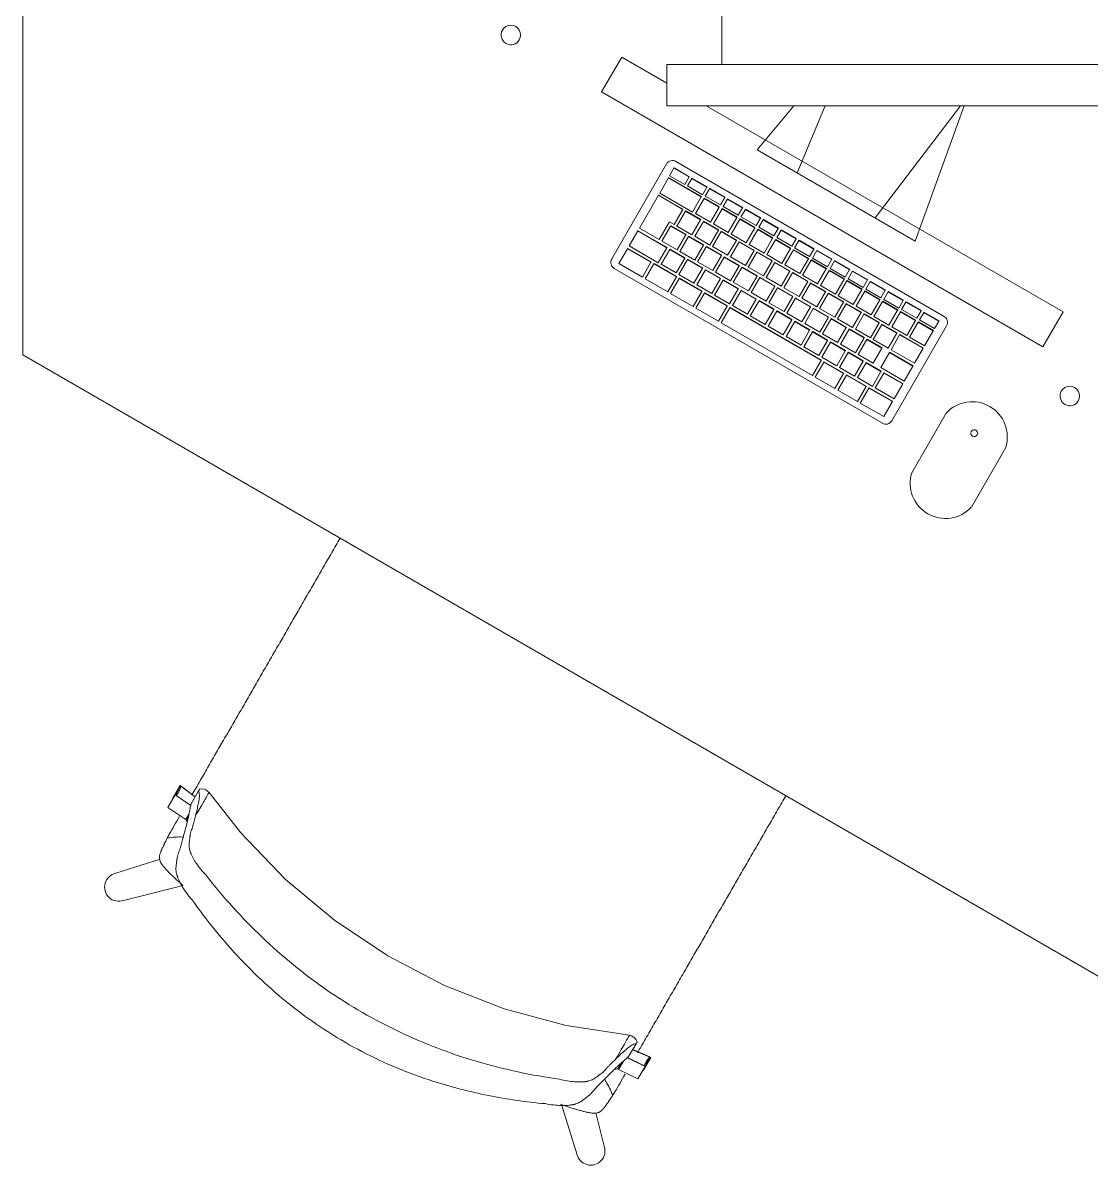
# Model space of a CAD drawing. Header units: millimetres. Extents: x 79795 to 317870, y -36033 to 97293.
# Drawn here: x 206991 to 207977, y 19772 to 20825 of the extents above; entities that cross this region are included whole.
import ezdxf

# ---------------------------------------------------------------- set-up
doc = ezdxf.new("R2010")
doc.units = ezdxf.units.MM
doc.header["$MEASUREMENT"] = 0
for name, color, linetype, lineweight in [('A-GENM', 8, 'CONTINUOUS', 9), ('E-ELEC-EQPM', 8, 'CONTINUOUS', 9), ('I-FURN', 8, 'CONTINUOUS', 9)]:
    doc.layers.add(name, color=color, linetype=linetype, lineweight=lineweight)

msp = doc.modelspace()

# ---------------------------------------------------------------- linework, layer by layer
at = {"layer": 'A-GENM'}
for p, q in [((207534.5, 20607.1), (207585, 20694.7)), ((207593.7, 20697), (207841, 20554.2)), ((207591.9, 20690.8), (207587.9, 20683.9)), ((207587.9, 20683.9), (207601.8, 20675.9)), ((207591.9, 20690.8), (207592.1, 20691)), ((207605.8, 20682.8), (207591.9, 20690.8)), ((207592.1, 20691), (207605.9, 20683)), ((207601.8, 20675.9), (207605.8, 20682.8)), ((207605.8, 20682.8), (207605.9, 20683)), ((207586.8, 20681.9), (207578.7, 20667.9)), ((207586.8, 20681.9), (207586.9, 20682.2)), ((207617.1, 20664.4), (207586.8, 20681.9)), ((207586.9, 20682.2), (207617.3, 20664.7)), ((207608.4, 20681.3), (207604.4, 20674.4)), ((207604.4, 20674.4), (207618.2, 20666.4)), ((207608.4, 20681.3), (207608.5, 20681.5)), ((207622.2, 20673.3), (207608.4, 20681.3)), ((207608.5, 20681.5), (207622.4, 20673.5)), ((207618.2, 20666.4), (207622.2, 20673.3)), ((207622.2, 20673.3), (207622.4, 20673.5)), ((207577.5, 20665.8), (207560, 20635.6)), ((207577.5, 20665.8), (207577.6, 20666)), ((207600, 20652.8), (207577.5, 20665.8)), ((207577.6, 20666), (207600.1, 20653)), ((207578.7, 20667.9), (207609, 20650.4)), ((207609, 20650.4), (207617.1, 20664.4)), ((207619.7, 20662.9), (207611.7, 20649.1)), ((207617.1, 20664.4), (207617.3, 20664.7)), ((207619.7, 20662.9), (207619.8, 20663.2)), ((207633.6, 20654.9), (207619.7, 20662.9)), ((207619.8, 20663.2), (207633.7, 20655.2)), ((207624.8, 20671.8), (207620.8, 20664.9)), ((207620.8, 20664.9), (207634.7, 20656.9)), ((207624.8, 20671.8), (207625, 20672)), ((207638.7, 20663.8), (207624.8, 20671.8)), ((207625, 20672), (207638.8, 20664)), ((207634.7, 20656.9), (207638.7, 20663.8)), ((207641.3, 20662.3), (207637.3, 20655.4)), ((207638.7, 20663.8), (207638.8, 20664)), ((207641.3, 20662.3), (207641.4, 20662.5)), ((207655.1, 20654.3), (207641.3, 20662.3)), ((207641.4, 20662.5), (207655.3, 20654.5)), ((207592, 20639), (207600, 20652.8)), ((207602.6, 20651.3), (207594.6, 20637.5)), ((207600, 20652.8), (207600.1, 20653)), ((207602.6, 20651.3), (207602.7, 20651.5)), ((207616.4, 20643.3), (207602.6, 20651.3)), ((207602.7, 20651.5), (207616.6, 20643.5)), ((207625.6, 20641.1), (207633.6, 20654.9)), ((207636.2, 20653.4), (207628.2, 20639.6)), ((207633.6, 20654.9), (207633.7, 20655.2)), ((207636.2, 20653.4), (207636.3, 20653.7)), ((207650, 20645.4), (207636.2, 20653.4)), ((207636.3, 20653.7), (207650.2, 20645.7)), ((207637.3, 20655.4), (207651.2, 20647.4)), ((207651.2, 20647.4), (207655.1, 20654.3)), ((207657.7, 20652.8), (207653.7, 20645.9)), ((207655.1, 20654.3), (207655.3, 20654.5)), ((207657.7, 20652.8), (207657.9, 20653)), ((207671.6, 20644.8), (207657.7, 20652.8)), ((207657.9, 20653), (207671.7, 20645)), ((207578.2, 20625.1), (207587.7, 20641.5)), ((207587.7, 20641.5), (207592, 20639)), ((207608.5, 20629.5), (207616.4, 20643.3)), ((207619, 20641.8), (207611.1, 20628)), ((207611.7, 20649.1), (207625.6, 20641.1)), ((207616.4, 20643.3), (207616.6, 20643.5)), ((207619, 20641.8), (207619.2, 20642)), ((207632.9, 20633.8), (207619, 20641.8)), ((207619.2, 20642), (207633, 20634)), ((207642, 20631.6), (207650, 20645.4)), ((207652.6, 20643.9), (207644.6, 20630.1)), ((207650, 20645.4), (207650.2, 20645.7)), ((207652.6, 20643.9), (207652.8, 20644.2)), ((207666.5, 20635.9), (207652.6, 20643.9)), ((207652.8, 20644.2), (207666.6, 20636.2)), ((207653.7, 20645.9), (207667.6, 20637.9)), ((207667.6, 20637.9), (207671.6, 20644.8)), ((207674.2, 20643.3), (207670.2, 20636.4)), ((207671.6, 20644.8), (207671.7, 20645)), ((207674.2, 20643.3), (207674.3, 20643.5)), ((207688, 20635.3), (207674.2, 20643.3)), ((207674.3, 20643.5), (207688.2, 20635.5)), ((207558.5, 20633), (207550.6, 20619.2)), ((207558.5, 20633), (207558.7, 20633.2)), ((207585.4, 20617.5), (207558.5, 20633)), ((207558.7, 20633.2), (207585.5, 20617.7)), ((207560, 20635.6), (207578.2, 20625.1)), ((207588.8, 20637.4), (207580.8, 20623.6)), ((207588.8, 20637.4), (207588.9, 20637.6)), ((207602.7, 20629.4), (207588.8, 20637.4)), ((207588.9, 20637.6), (207602.8, 20629.6)), ((207594.6, 20637.5), (207608.5, 20629.5)), ((207624.9, 20620), (207632.9, 20633.8)), ((207635.5, 20632.3), (207627.5, 20618.5)), ((207628.2, 20639.6), (207642, 20631.6)), ((207632.9, 20633.8), (207633, 20634)), ((207635.5, 20632.3), (207635.6, 20632.5)), ((207649.4, 20624.3), (207635.5, 20632.3)), ((207635.6, 20632.5), (207649.5, 20624.5)), ((207644.6, 20630.1), (207658.5, 20622.1)), ((207658.5, 20622.1), (207666.5, 20635.9)), ((207669.1, 20634.4), (207661.1, 20620.6)), ((207666.5, 20635.9), (207666.6, 20636.2)), ((207669.1, 20634.4), (207669.2, 20634.7)), ((207682.9, 20626.4), (207669.1, 20634.4)), ((207669.2, 20634.7), (207683.1, 20626.7)), ((207670.2, 20636.4), (207684.1, 20628.4)), ((207684.1, 20628.4), (207688, 20635.3)), ((207690.6, 20633.8), (207686.7, 20626.9)), ((207688, 20635.3), (207688.2, 20635.5)), ((207690.6, 20633.8), (207690.8, 20634)), ((207704.5, 20625.8), (207690.6, 20633.8)), ((207690.8, 20634), (207704.6, 20626)), ((207580.8, 20623.6), (207594.7, 20615.6)), ((207594.7, 20615.6), (207602.7, 20629.4)), ((207605.3, 20627.9), (207597.3, 20614.1)), ((207602.7, 20629.4), (207602.8, 20629.6)), ((207605.3, 20627.9), (207605.4, 20628.1)), ((207619.1, 20619.9), (207605.3, 20627.9)), ((207605.4, 20628.1), (207619.2, 20620.1)), ((207611.1, 20628), (207624.9, 20620)), ((207611.1, 20606.1), (207619.1, 20619.9)), ((207619.1, 20619.9), (207619.2, 20620.1)), ((207641.4, 20610.5), (207649.4, 20624.3)), ((207652, 20622.8), (207644, 20609)), ((207649.4, 20624.3), (207649.5, 20624.5)), ((207652, 20622.8), (207652.1, 20623)), ((207665.8, 20614.8), (207652, 20622.8)), ((207652.1, 20623), (207665.9, 20615)), ((207661.1, 20620.6), (207675, 20612.6)), ((207675, 20612.6), (207682.9, 20626.4)), ((207685.5, 20624.9), (207677.5, 20611.1)), ((207682.9, 20626.4), (207683.1, 20626.7)), ((207685.5, 20624.9), (207685.7, 20625.2)), ((207699.4, 20616.9), (207685.5, 20624.9)), ((207685.7, 20625.2), (207699.5, 20617.2)), ((207686.7, 20626.9), (207700.5, 20618.9)), ((207700.5, 20618.9), (207704.5, 20625.8)), ((207707.1, 20624.3), (207703.1, 20617.4)), ((207704.5, 20625.8), (207704.6, 20626)), ((207707.1, 20624.3), (207707.2, 20624.5)), ((207721, 20616.3), (207707.1, 20624.3)), ((207707.2, 20624.5), (207721.1, 20616.5)), ((207549.1, 20616.6), (207541.1, 20602.8)), ((207549.1, 20616.6), (207549.2, 20616.9)), ((207570.7, 20604.1), (207549.1, 20616.6)), ((207549.2, 20616.9), (207570.9, 20604.4)), ((207550.6, 20619.2), (207577.4, 20603.7)), ((207577.4, 20603.7), (207585.4, 20617.5)), ((207588, 20616), (207580, 20602.2)), ((207585.4, 20617.5), (207585.5, 20617.7)), ((207588, 20616), (207588.1, 20616.2)), ((207601.9, 20608), (207588, 20616)), ((207588.1, 20616.2), (207602, 20608.2)), ((207597.3, 20614.1), (207611.1, 20606.1)), ((207621.7, 20618.4), (207613.7, 20604.6)), ((207621.7, 20618.4), (207621.8, 20618.6)), ((207635.6, 20610.4), (207621.7, 20618.4)), ((207621.8, 20618.6), (207635.7, 20610.6)), ((207627.5, 20618.5), (207641.4, 20610.5)), ((207627.6, 20596.6), (207635.6, 20610.4)), ((207635.6, 20610.4), (207635.7, 20610.6)), ((207638.2, 20608.9), (207638.3, 20609.1)), ((207638.3, 20609.1), (207652.2, 20601.1)), ((207657.8, 20601), (207665.8, 20614.8)), ((207668.4, 20613.3), (207660.4, 20599.5)), ((207665.8, 20614.8), (207665.9, 20615)), ((207668.4, 20613.3), (207668.5, 20613.5)), ((207682.3, 20605.3), (207668.4, 20613.3)), ((207668.5, 20613.5), (207682.4, 20605.5)), ((207677.5, 20611.1), (207691.4, 20603.1)), ((207691.4, 20603.1), (207699.4, 20616.9)), ((207702, 20615.4), (207694, 20601.6)), ((207699.4, 20616.9), (207699.5, 20617.2)), ((207702, 20615.4), (207702.1, 20615.7)), ((207715.8, 20607.4), (207702, 20615.4)), ((207702.1, 20615.7), (207716, 20607.7)), ((207703.1, 20617.4), (207717, 20609.4)), ((207717, 20609.4), (207721, 20616.3)), ((207723.6, 20614.8), (207719.6, 20607.9)), ((207721, 20616.3), (207721.1, 20616.5)), ((207723.6, 20614.8), (207723.7, 20615)), ((207737.4, 20606.8), (207723.6, 20614.8)), ((207723.7, 20615), (207737.6, 20607)), ((207541.1, 20602.8), (207562.8, 20590.3)), ((207562.8, 20590.3), (207570.7, 20604.1)), ((207573.3, 20602.6), (207565.4, 20588.8)), ((207570.7, 20604.1), (207570.9, 20604.4)), ((207573.3, 20602.6), (207573.5, 20602.9)), ((207594.1, 20590.6), (207573.3, 20602.6)), ((207573.5, 20602.9), (207594.3, 20590.9)), ((207580, 20602.2), (207593.9, 20594.2)), ((207593.9, 20594.2), (207601.9, 20608)), ((207604.4, 20606.5), (207596.5, 20592.7)), ((207601.9, 20608), (207602, 20608.2)), ((207604.4, 20606.5), (207604.6, 20606.7)), ((207618.3, 20598.5), (207604.4, 20606.5)), ((207604.6, 20606.7), (207618.4, 20598.7)), ((207610.3, 20584.7), (207618.3, 20598.5)), ((207613.7, 20604.6), (207627.6, 20596.6)), ((207618.3, 20598.5), (207618.4, 20598.7)), ((207638.2, 20608.9), (207630.2, 20595.1)), ((207652, 20600.9), (207638.2, 20608.9)), ((207644, 20609), (207657.8, 20601)), ((207644, 20587.1), (207652, 20600.9)), ((207654.6, 20599.4), (207646.6, 20585.6)), ((207652, 20600.9), (207652.2, 20601.1)), ((207654.6, 20599.4), (207654.8, 20599.6)), ((207668.5, 20591.4), (207654.6, 20599.4)), ((207654.8, 20599.6), (207668.6, 20591.6)), ((207660.4, 20599.5), (207674.3, 20591.5)), ((207674.3, 20591.5), (207682.3, 20605.3)), ((207684.9, 20603.8), (207676.9, 20590)), ((207682.3, 20605.3), (207682.4, 20605.5)), ((207684.9, 20603.8), (207685, 20604)), ((207698.7, 20595.8), (207684.9, 20603.8)), ((207685, 20604), (207698.9, 20596)), ((207694, 20601.6), (207707.9, 20593.6)), ((207707.9, 20593.6), (207715.8, 20607.4)), ((207718.4, 20605.9), (207710.5, 20592.1)), ((207715.8, 20607.4), (207716, 20607.7)), ((207718.4, 20605.9), (207718.6, 20606.2)), ((207732.3, 20597.9), (207718.4, 20605.9)), ((207718.6, 20606.2), (207732.4, 20598.2)), ((207719.6, 20607.9), (207733.4, 20599.9)), ((207733.4, 20599.9), (207737.4, 20606.8)), ((207740, 20605.3), (207736, 20598.4)), ((207737.4, 20606.8), (207737.6, 20607)), ((207740, 20605.3), (207740.1, 20605.5)), ((207753.9, 20597.3), (207740, 20605.3)), ((207740.1, 20605.5), (207754, 20597.5)), ((207784.1, 20455.6), (207536.8, 20598.4)), ((207565.4, 20588.8), (207586.1, 20576.8)), ((207586.1, 20576.8), (207594.1, 20590.6)), ((207596.7, 20589.1), (207588.7, 20575.3)), ((207594.1, 20590.6), (207594.3, 20590.9)), ((207596.5, 20592.7), (207610.3, 20584.7)), ((207596.7, 20589.1), (207596.9, 20589.4)), ((207617.5, 20577.1), (207596.7, 20589.1)), ((207596.9, 20589.4), (207617.6, 20577.4)), ((207620.9, 20597), (207612.9, 20583.2)), ((207620.9, 20597), (207621, 20597.2)), ((207634.8, 20589), (207620.9, 20597)), ((207621, 20597.2), (207634.9, 20589.2)), ((207626.8, 20575.2), (207634.8, 20589)), ((207630.2, 20595.1), (207644, 20587.1)), ((207634.8, 20589), (207634.9, 20589.2)), ((207660.5, 20577.6), (207668.5, 20591.4)), ((207671.1, 20589.9), (207663.1, 20576.1)), ((207668.5, 20591.4), (207668.6, 20591.6)), ((207671.1, 20589.9), (207671.2, 20590.1)), ((207684.9, 20581.9), (207671.1, 20589.9)), ((207671.2, 20590.1), (207685.1, 20582.1)), ((207676.9, 20590), (207690.7, 20582)), ((207690.7, 20582), (207698.7, 20595.8)), ((207701.3, 20594.3), (207693.3, 20580.5)), ((207698.7, 20595.8), (207698.9, 20596)), ((207701.3, 20594.3), (207701.5, 20594.5)), ((207715.2, 20586.3), (207701.3, 20594.3)), ((207701.5, 20594.5), (207715.3, 20586.5)), ((207710.5, 20592.1), (207724.3, 20584.1)), ((207724.3, 20584.1), (207732.3, 20597.9)), ((207734.9, 20596.4), (207726.9, 20582.6)), ((207732.3, 20597.9), (207732.4, 20598.2)), ((207734.9, 20596.4), (207735, 20596.7)), ((207748.7, 20588.4), (207734.9, 20596.4)), ((207735, 20596.7), (207748.9, 20588.7)), ((207736, 20598.4), (207749.9, 20590.4)), ((207740.8, 20574.6), (207748.7, 20588.4)), ((207748.7, 20588.4), (207748.9, 20588.7)), ((207749.9, 20590.4), (207753.9, 20597.3)), ((207756.5, 20595.8), (207752.5, 20588.9)), ((207752.5, 20588.9), (207766.3, 20580.9)), ((207753.9, 20597.3), (207754, 20597.5)), ((207756.5, 20595.8), (207756.6, 20596)), ((207770.3, 20587.8), (207756.5, 20595.8)), ((207756.6, 20596), (207770.5, 20588)), ((207770.3, 20587.8), (207770.5, 20588)), ((207612.9, 20583.2), (207626.8, 20575.2)), ((207637.4, 20587.5), (207629.4, 20573.7)), ((207637.4, 20587.5), (207637.5, 20587.7)), ((207651.2, 20579.5), (207637.4, 20587.5)), ((207637.5, 20587.7), (207651.4, 20579.7)), ((207643.2, 20565.7), (207651.2, 20579.5)), ((207653.8, 20578), (207645.8, 20564.2)), ((207646.6, 20585.6), (207660.5, 20577.6)), ((207651.2, 20579.5), (207651.4, 20579.7)), ((207653.8, 20578), (207654, 20578.2)), ((207667.7, 20570), (207653.8, 20578)), ((207654, 20578.2), (207667.8, 20570.2)), ((207676.9, 20568.1), (207684.9, 20581.9)), ((207687.5, 20580.4), (207679.5, 20566.6)), ((207684.9, 20581.9), (207685.1, 20582.1)), ((207687.5, 20580.4), (207687.7, 20580.6)), ((207701.4, 20572.4), (207687.5, 20580.4)), ((207687.7, 20580.6), (207701.5, 20572.6)), ((207693.3, 20580.5), (207707.2, 20572.5)), ((207707.2, 20572.5), (207715.2, 20586.3)), ((207717.8, 20584.8), (207709.8, 20571)), ((207715.2, 20586.3), (207715.3, 20586.5)), ((207717.8, 20584.8), (207717.9, 20585)), ((207731.6, 20576.8), (207717.8, 20584.8)), ((207717.9, 20585), (207731.8, 20577)), ((207726.9, 20582.6), (207740.8, 20574.6)), ((207751.3, 20586.9), (207743.4, 20573.1)), ((207751.3, 20586.9), (207751.5, 20587.2)), ((207765.2, 20578.9), (207751.3, 20586.9)), ((207751.5, 20587.2), (207765.3, 20579.2)), ((207757.2, 20565.1), (207765.2, 20578.9)), ((207767.8, 20577.4), (207759.8, 20563.6)), ((207765.2, 20578.9), (207765.3, 20579.2)), ((207766.3, 20580.9), (207770.3, 20587.8)), ((207767.8, 20577.4), (207767.9, 20577.7)), ((207781.7, 20569.4), (207767.8, 20577.4)), ((207767.9, 20577.7), (207781.8, 20569.7)), ((207772.9, 20586.3), (207768.9, 20579.4)), ((207768.9, 20579.4), (207782.8, 20571.4)), ((207772.9, 20586.3), (207773.1, 20586.5)), ((207786.8, 20578.3), (207772.9, 20586.3)), ((207773.1, 20586.5), (207786.9, 20578.5)), ((207782.8, 20571.4), (207786.8, 20578.3)), ((207786.8, 20578.3), (207786.9, 20578.5)), ((207588.7, 20575.3), (207609.5, 20563.3)), ((207609.5, 20563.3), (207617.5, 20577.1)), ((207620.1, 20575.6), (207612.1, 20561.8)), ((207617.5, 20577.1), (207617.6, 20577.4)), ((207620.1, 20575.6), (207620.2, 20575.9)), ((207640.9, 20563.6), (207620.1, 20575.6)), ((207620.2, 20575.9), (207641, 20563.9)), ((207629.4, 20573.7), (207643.2, 20565.7)), ((207659.7, 20556.2), (207667.7, 20570)), ((207670.3, 20568.5), (207662.3, 20554.7)), ((207663.1, 20576.1), (207676.9, 20568.1)), ((207667.7, 20570), (207667.8, 20570.2)), ((207670.3, 20568.5), (207670.4, 20568.7)), ((207684.1, 20560.5), (207670.3, 20568.5)), ((207670.4, 20568.7), (207684.3, 20560.7)), ((207693.4, 20558.6), (207701.4, 20572.4)), ((207704, 20570.9), (207696, 20557.1)), ((207701.4, 20572.4), (207701.5, 20572.6)), ((207704, 20570.9), (207704.1, 20571.1)), ((207717.8, 20562.9), (207704, 20570.9)), ((207704.1, 20571.1), (207718, 20563.1)), ((207709.8, 20571), (207723.6, 20563)), ((207723.6, 20563), (207731.6, 20576.8)), ((207734.2, 20575.3), (207726.2, 20561.5)), ((207731.6, 20576.8), (207731.8, 20577)), ((207734.2, 20575.3), (207734.4, 20575.5)), ((207748.1, 20567.3), (207734.2, 20575.3)), ((207734.4, 20575.5), (207748.2, 20567.5)), ((207740.1, 20553.5), (207748.1, 20567.3)), ((207743.4, 20573.1), (207757.2, 20565.1)), ((207748.1, 20567.3), (207748.2, 20567.5)), ((207773.7, 20555.6), (207781.7, 20569.4)), ((207784.3, 20567.9), (207776.3, 20554.1)), ((207781.7, 20569.4), (207781.8, 20569.7)), ((207784.3, 20567.9), (207784.4, 20568.2)), ((207798.1, 20559.9), (207784.3, 20567.9)), ((207784.4, 20568.2), (207798.3, 20560.2)), ((207789.4, 20576.8), (207785.4, 20569.9)), ((207785.4, 20569.9), (207799.2, 20561.9)), ((207789.4, 20576.8), (207789.5, 20577)), ((207803.2, 20568.8), (207789.4, 20576.8)), ((207789.5, 20577), (207803.4, 20569)), ((207799.2, 20561.9), (207803.2, 20568.8)), ((207805.8, 20567.3), (207801.8, 20560.4)), ((207803.2, 20568.8), (207803.4, 20569)), ((207805.8, 20567.3), (207806, 20567.5)), ((207819.7, 20559.3), (207805.8, 20567.3)), ((207806, 20567.5), (207819.8, 20559.5)), ((207612.1, 20561.8), (207632.9, 20549.8)), ((207632.9, 20549.8), (207640.9, 20563.6)), ((207643.5, 20562.1), (207635.5, 20548.3)), ((207640.9, 20563.6), (207641, 20563.9)), ((207643.5, 20562.1), (207643.6, 20562.4)), ((207727.5, 20513.6), (207643.5, 20562.1)), ((207643.6, 20562.4), (207727.6, 20513.9)), ((207645.8, 20564.2), (207659.7, 20556.2)), ((207676.1, 20546.7), (207684.1, 20560.5)), ((207686.7, 20559), (207678.7, 20545.2)), ((207679.5, 20566.6), (207693.4, 20558.6)), ((207684.1, 20560.5), (207684.3, 20560.7)), ((207686.7, 20559), (207686.9, 20559.2)), ((207700.6, 20551), (207686.7, 20559)), ((207686.9, 20559.2), (207700.7, 20551.2)), ((207696, 20557.1), (207709.9, 20549.1)), ((207709.9, 20549.1), (207717.8, 20562.9)), ((207720.4, 20561.4), (207712.5, 20547.6)), ((207717.8, 20562.9), (207718, 20563.1)), ((207720.4, 20561.4), (207720.6, 20561.6)), ((207734.3, 20553.4), (207720.4, 20561.4)), ((207720.6, 20561.6), (207734.4, 20553.6)), ((207726.2, 20561.5), (207740.1, 20553.5)), ((207750.7, 20565.8), (207742.7, 20552)), ((207750.7, 20565.8), (207750.8, 20566)), ((207764.5, 20557.8), (207750.7, 20565.8)), ((207750.8, 20566), (207764.7, 20558)), ((207756.6, 20544), (207764.5, 20557.8)), ((207759.8, 20563.6), (207773.7, 20555.6)), ((207764.5, 20557.8), (207764.7, 20558)), ((207767.1, 20556.3), (207767.3, 20556.5)), ((207767.3, 20556.5), (207781.1, 20548.5)), ((207790.1, 20546.1), (207798.1, 20559.9)), ((207800.7, 20558.4), (207792.7, 20544.6)), ((207798.1, 20559.9), (207798.3, 20560.2)), ((207800.7, 20558.4), (207800.8, 20558.7)), ((207814.6, 20550.4), (207800.7, 20558.4)), ((207800.8, 20558.7), (207814.7, 20550.7)), ((207801.8, 20560.4), (207815.7, 20552.4)), ((207815.7, 20552.4), (207819.7, 20559.3)), ((207822.3, 20557.8), (207818.3, 20550.9)), ((207819.7, 20559.3), (207819.8, 20559.5)), ((207822.3, 20557.8), (207822.4, 20558)), ((207836.1, 20549.8), (207822.3, 20557.8)), ((207822.4, 20558), (207836.3, 20550)), ((207635.5, 20548.3), (207719.5, 20499.8)), ((207662.3, 20554.7), (207676.1, 20546.7)), ((207692.6, 20537.2), (207700.6, 20551)), ((207703.2, 20549.5), (207695.2, 20535.7)), ((207700.6, 20551), (207700.7, 20551.2)), ((207703.2, 20549.5), (207703.3, 20549.7)), ((207717, 20541.5), (207703.2, 20549.5)), ((207703.3, 20549.7), (207717.2, 20541.7)), ((207712.5, 20547.6), (207726.3, 20539.6)), ((207726.3, 20539.6), (207734.3, 20553.4)), ((207736.9, 20551.9), (207728.9, 20538.1)), ((207734.3, 20553.4), (207734.4, 20553.6)), ((207736.9, 20551.9), (207737, 20552.1)), ((207750.7, 20543.9), (207736.9, 20551.9)), ((207737, 20552.1), (207750.9, 20544.1)), ((207742.7, 20552), (207756.6, 20544)), ((207767.1, 20556.3), (207759.2, 20542.5)), ((207781, 20548.3), (207767.1, 20556.3)), ((207773, 20534.5), (207781, 20548.3)), ((207783.6, 20546.8), (207775.6, 20533)), ((207776.3, 20554.1), (207790.1, 20546.1)), ((207781, 20548.3), (207781.1, 20548.5)), ((207783.6, 20546.8), (207783.7, 20547)), ((207797.4, 20538.8), (207783.6, 20546.8)), ((207783.7, 20547), (207797.6, 20539)), ((207806.6, 20536.6), (207814.6, 20550.4)), ((207817.2, 20548.9), (207809.2, 20535.1)), ((207814.6, 20550.4), (207814.7, 20550.7)), ((207817.2, 20548.9), (207817.3, 20549.2)), ((207831, 20540.9), (207817.2, 20548.9)), ((207817.3, 20549.2), (207831.2, 20541.2)), ((207818.3, 20550.9), (207832.2, 20542.9)), ((207832.2, 20542.9), (207836.1, 20549.8)), ((207836.1, 20549.8), (207836.3, 20550)), ((207678.7, 20545.2), (207692.6, 20537.2)), ((207695.2, 20535.7), (207709.1, 20527.7)), ((207709.1, 20527.7), (207717, 20541.5)), ((207719.6, 20540), (207711.6, 20526.2)), ((207717, 20541.5), (207717.2, 20541.7)), ((207719.6, 20540), (207719.8, 20540.2)), ((207733.5, 20532), (207719.6, 20540)), ((207719.8, 20540.2), (207733.6, 20532.2)), ((207728.9, 20538.1), (207742.8, 20530.1)), ((207742.8, 20530.1), (207750.7, 20543.9)), ((207753.3, 20542.4), (207745.4, 20528.6)), ((207750.7, 20543.9), (207750.9, 20544.1)), ((207753.3, 20542.4), (207753.5, 20542.6)), ((207767.2, 20534.4), (207753.3, 20542.4)), ((207753.5, 20542.6), (207767.3, 20534.6)), ((207759.2, 20542.5), (207773, 20534.5)), ((207789.5, 20525), (207797.4, 20538.8)), ((207800, 20537.3), (207792.1, 20523.5)), ((207843.3, 20545.6), (207792.7, 20457.9)), ((207792.7, 20544.6), (207806.6, 20536.6)), ((207797.4, 20538.8), (207797.6, 20539)), ((207800, 20537.3), (207800.2, 20537.5)), ((207821.7, 20524.8), (207800, 20537.3)), ((207800.2, 20537.5), (207821.8, 20525)), ((207823, 20527.1), (207831, 20540.9)), ((207831, 20540.9), (207831.2, 20541.2)), ((207711.6, 20526.2), (207725.5, 20518.2)), ((207725.5, 20518.2), (207733.5, 20532)), ((207736.1, 20530.5), (207728.1, 20516.7)), ((207733.5, 20532), (207733.6, 20532.2)), ((207736.1, 20530.5), (207736.2, 20530.7)), ((207749.9, 20522.5), (207736.1, 20530.5)), ((207736.2, 20530.7), (207750.1, 20522.7)), ((207745.4, 20528.6), (207759.2, 20520.6)), ((207759.2, 20520.6), (207767.2, 20534.4)), ((207769.8, 20532.9), (207761.8, 20519.1)), ((207767.2, 20534.4), (207767.3, 20534.6)), ((207769.8, 20532.9), (207769.9, 20533.1)), ((207783.7, 20524.9), (207769.8, 20532.9)), ((207769.9, 20533.1), (207783.8, 20525.1)), ((207775.6, 20533), (207789.5, 20525)), ((207775.7, 20511.1), (207783.7, 20524.9)), ((207783.7, 20524.9), (207783.8, 20525.1)), ((207809.2, 20535.1), (207823, 20527.1)), ((207813.7, 20511), (207821.7, 20524.8)), ((207821.7, 20524.8), (207821.8, 20525)), ((207728.1, 20516.7), (207742, 20508.7)), ((207742, 20508.7), (207749.9, 20522.5)), ((207752.5, 20521), (207744.6, 20507.2)), ((207749.9, 20522.5), (207750.1, 20522.7)), ((207752.5, 20521), (207752.7, 20521.2)), ((207766.4, 20513), (207752.5, 20521)), ((207752.7, 20521.2), (207766.5, 20513.2)), ((207761.8, 20519.1), (207775.7, 20511.1)), ((207790.6, 20520.9), (207782.6, 20507.1)), ((207790.6, 20520.9), (207790.7, 20521.1)), ((207812.2, 20508.4), (207790.6, 20520.9)), ((207790.7, 20521.1), (207812.4, 20508.6)), ((207792.1, 20523.5), (207813.7, 20511)), ((207719.5, 20499.8), (207727.5, 20513.6)), ((207730.1, 20512.1), (207722.1, 20498.3)), ((207727.5, 20513.6), (207727.6, 20513.9)), ((207730.1, 20512.1), (207730.2, 20512.4)), ((207748.3, 20501.6), (207730.1, 20512.1)), ((207730.2, 20512.4), (207748.4, 20501.9)), ((207744.6, 20507.2), (207758.4, 20499.2)), ((207758.4, 20499.2), (207766.4, 20513)), ((207769, 20511.5), (207761, 20497.7)), ((207766.4, 20513), (207766.5, 20513.2)), ((207769, 20511.5), (207769.1, 20511.7)), ((207782.8, 20503.5), (207769, 20511.5)), ((207769.1, 20511.7), (207783, 20503.7)), ((207782.6, 20507.1), (207804.3, 20494.6)), ((207782.8, 20503.5), (207783, 20503.7)), ((207804.3, 20494.6), (207812.2, 20508.4)), ((207812.2, 20508.4), (207812.4, 20508.6)), ((207722.1, 20498.3), (207740.3, 20487.8)), ((207740.3, 20487.8), (207748.3, 20501.6)), ((207750.9, 20500.1), (207742.9, 20486.3)), ((207748.3, 20501.6), (207748.4, 20501.9)), ((207750.9, 20500.1), (207751, 20500.4)), ((207769.1, 20489.6), (207750.9, 20500.1)), ((207751, 20500.4), (207769.2, 20489.9)), ((207761, 20497.7), (207774.9, 20489.7)), ((207774.9, 20489.7), (207782.8, 20503.5)), ((207785.4, 20502), (207777.5, 20488.2)), ((207785.4, 20502), (207785.6, 20502.2)), ((207802.8, 20492), (207785.4, 20502)), ((207785.6, 20502.2), (207802.9, 20492.2)), ((207742.9, 20486.3), (207761.1, 20475.8)), ((207761.1, 20475.8), (207769.1, 20489.6)), ((207771.7, 20488.1), (207763.7, 20474.3)), ((207769.1, 20489.6), (207769.2, 20489.9)), ((207771.7, 20488.1), (207771.8, 20488.4)), ((207793.3, 20475.6), (207771.7, 20488.1)), ((207771.8, 20488.4), (207793.4, 20475.9)), ((207777.5, 20488.2), (207794.8, 20478.2)), ((207794.8, 20478.2), (207802.8, 20492)), ((207802.8, 20492), (207802.9, 20492.2)), ((207763.7, 20474.3), (207785.3, 20461.8)), ((207785.3, 20461.8), (207793.3, 20475.6)), ((207793.3, 20475.6), (207793.4, 20475.9)), ((207842.9, 20465.1), (207811.2, 20410.1)), ((207866.2, 20378.3), (207897.9, 20433.3))]:
    msp.add_line(p, q, dxfattribs=at)
for centre, radius, start, end in [((207590.5, 20691.5), 6.35, 60, 150), ((207540, 20603.9), 6.35, 150, 240), ((207837.8, 20548.7), 6.35, 330, 60), ((207866.8, 20443), 32.5, 342.6804, 137.3196), ((207787.2, 20461.1), 6.35, 240, 330), ((207868.8, 20446.5), 3.16, 150, 330), ((207868.8, 20446.5), 3.16, 330, 150), ((207842.2, 20400.4), 32.5, 162.6804, 317.3196)]:
    msp.add_arc(centre, radius, start, end, dxfattribs=at)
at = {"layer": 'E-ELEC-EQPM'}
for p, q in [((207636.1, 20878.3), (207636.1, 20786.4)), ((207636.1, 20878.3), (207636.1, 20786.4)), ((207636.1, 20786.4), (207585.3, 20786.4)), ((207585.3, 20786.4), (207585.3, 20748.3)), ((207585.3, 20786.4), (207585.3, 20748.3)), ((208385.3, 20786.4), (207585.3, 20786.4)), ((207585.3, 20748.3), (208385.3, 20748.3)), ((207585.3, 20748.3), (208385.3, 20748.3))]:
    msp.add_line(p, q, dxfattribs=at)
at = {"layer": 'I-FURN'}
for p, q in [((206991.4, 21668.6), (206991.4, 20518.6)), ((207543.7, 20793.3), (207525.2, 20761.2)), ((207543.7, 20793.3), (207585.3, 20769.3)), ((207932.1, 20526.2), (207525.2, 20761.2)), ((207621.7, 20748.3), (207950.7, 20558.3)), ((207702.5, 20748.3), (207668.5, 20707.8)), ((207705.4, 20686.5), (207731.2, 20748.3)), ((207777.4, 20644.9), (207856.1, 20748.3)), ((207814.2, 20623.6), (207859.6, 20748.3)), ((207668.5, 20707.8), (207814.2, 20623.6)), ((207950.7, 20558.3), (207932.1, 20526.2)), ((206991.4, 20518.6), (207987.4, 19943.6)), ((207136.4, 20121.6), (207129.7, 20110.1)), ((207150.3, 20111.3), (207136.4, 20121.6)), ((207150.3, 20111.3), (207137.2, 20121.1)), ((207146.6, 20104.8), (207153.4, 20116.7)), ((207156.5, 20118.6), (207154.4, 20118.4)), ((207158.8, 20118.2), (207156.5, 20118.6)), ((207160.2, 20117.6), (207158.8, 20118.2)), ((207161.8, 20116.6), (207160.2, 20117.6)), ((207163.1, 20115.2), (207161.8, 20116.6)), ((207192.4, 20078.1), (207163.1, 20115.2)), ((207125.2, 20101.5), (207131.8, 20113)), ((207131.8, 20113), (207146.3, 20103.3)), ((207141.7, 20090.4), (207125.2, 20101.5)), ((207144.7, 20095.5), (207141.7, 20090.4)), ((207144, 20092.5), (207142.5, 20089.9)), ((207233.4, 20035.5), (207192.4, 20078.1)), ((207118, 20053.7), (207077.1, 20040.9)), ((207278.7, 19997.6), (207233.4, 20035.5)), ((207084.2, 20015.8), (207139.2, 20029.6)), ((207327.9, 19964.7), (207278.7, 19997.6)), ((207380.3, 19937.4), (207327.9, 19964.7)), ((207435.4, 19915.9), (207380.3, 19937.4)), ((207492.5, 19900.5), (207435.4, 19915.9)), ((207550.9, 19891.4), (207492.5, 19900.5)), ((207550.1, 19871.8), (207556.9, 19883.7)), ((207550.9, 19891.4), (207552.7, 19890.9)), ((207552.7, 19890.9), (207554.4, 19890)), ((207554.4, 19890), (207555.6, 19889.1)), ((207555.6, 19889.1), (207557, 19887.4)), ((207557, 19887.4), (207558, 19885.4)), ((207570.5, 19871), (207553.7, 19878.1)), ((207569.7, 19871.5), (207553.8, 19878.3)), ((207540, 19860.4), (207542.9, 19865.5)), ((207540.8, 19859.9), (207545.2, 19867.6)), ((207548.9, 19870.8), (207565.4, 19862.7)), ((207549, 19870.9), (207564.6, 19863.2)), ((207565.4, 19862.7), (207558.7, 19851.2)), ((207563.9, 19859.4), (207570.5, 19871)), ((207558.7, 19851.2), (207540.8, 19859.9)), ((207488.1, 19827.6), (207502.4, 19782.1)), ((207527.5, 19789.2), (207519.8, 19820))]:
    msp.add_line(p, q, dxfattribs=at)
for centre, radius, start, end in [((207441.4, 20813.6), 9, 330, 150), ((207441.4, 20813.6), 9, 150, 330), ((207956.9, 20480.8), 9, 150, 330), ((207956.9, 20480.8), 9, 330, 150), ((207079.9, 20028.1), 13.1, 101.9662, 289.5824), ((207515.2, 19784.8), 13.1, 191.9896, 19.6059)]:
    msp.add_arc(centre, radius, start, end, dxfattribs=at)
for centre, start_param, end_param in [((207119.4, 20125.2), 6.026179, 6.605675), ((207120.2, 20124.7), 6.026179, 6.605675), ((207112.8, 20113.7), 0.238848, 0.322489), ((207581.3, 19858.5), 2.819103, 3.398599), ((207582.1, 19858), 2.819103, 3.398599)]:
    msp.add_ellipse(centre, major_axis=(15.1, -8.7), ratio=0.978487, start_param=start_param, end_param=end_param, dxfattribs=at)
for points, knots in [([(207147.2, 20112.7), (207147.5, 20113.3), (207149.2, 20116.1), (207152.1, 20121.2), (207156, 20127.9), (207159.9, 20134.6), (207164.9, 20143.4), (207171.1, 20154.1), (207177.2, 20164.7), (207182.2, 20173.3), (207185.9, 20179.8), (207189.8, 20186.4), (207194.8, 20195.1), (207201, 20205.9), (207208.4, 20218.8), (207216, 20231.9), (207223.6, 20245), (207231.1, 20258), (207237.3, 20268.8), (207242.4, 20277.6), (207246.2, 20284.2), (207250, 20290.8), (207255, 20299.5), (207261.3, 20310.3), (207267.5, 20321.1), (207272.5, 20329.8), (207276.3, 20336.4), (207280.2, 20343), (207282.7, 20347.5), (207284.1, 20349.8), (207284.1, 20349.9)], [-0.8977274, -0.8977274, -0.8977274, -0.8977274, -0.8928571, -0.875, -0.8571429, -0.8392857, -0.8214286, -0.7857143, -0.75, -0.7321429, -0.7142857, -0.6964286, -0.6785714, -0.6428571, -0.6071429, -0.5714286, -0.5357143, -0.5, -0.4642857, -0.4464286, -0.4285714, -0.4107143, -0.3928571, -0.3571429, -0.3214286, -0.3035714, -0.2857143, -0.2678571, -0.25, -0.2488464, -0.2488464, -0.2488464, -0.2488464]), ([(207150.6, 20093.6), (207152.1, 20096.2), (207154.8, 20100.9), (207158, 20106.4), (207160.4, 20110.5), (207161.7, 20112.8), (207162.4, 20114.1), (207162.8, 20114.7), (207163, 20115.1), (207163.1, 20115.2), (207163.1, 20115.2)], [0, 0, 0, 0, 0.1111111, 0.2222222, 0.3333333, 0.4444444, 0.5, 0.5555556, 0.6111111, 0.6625707, 0.6625707, 0.6625707, 0.6625707]), ([(207695.2, 20112.6), (207695.2, 20112.5), (207692.6, 20108.1), (207687.5, 20099.2), (207679.8, 20085.9), (207672.3, 20072.8), (207666, 20061.9), (207660.9, 20053.2), (207657.1, 20046.6), (207653.3, 20040), (207648.3, 20031.3), (207642.1, 20020.6), (207635.9, 20009.9), (207630.9, 20001.3), (207627.2, 19994.7), (207623.4, 19988.1), (207618.4, 19979.5), (207612.2, 19968.7), (207605.9, 19957.9), (207600.9, 19949.2), (207597, 19942.5), (207593.2, 19935.9), (207588.2, 19927.2), (207581.9, 19916.3), (207574.4, 19903.3), (207566.7, 19889.9), (207561.3, 19880.6), (207558.5, 19875.8), (207558.3, 19875.4)], [-0.7507659, -0.7507659, -0.7507659, -0.7507659, -0.75, -0.7142857, -0.6785714, -0.6428571, -0.6071429, -0.5892857, -0.5714286, -0.5535714, -0.5357143, -0.5, -0.4642857, -0.4464286, -0.4285714, -0.4107143, -0.3928571, -0.3571429, -0.3214286, -0.3035714, -0.2857143, -0.2678571, -0.25, -0.2142857, -0.1785714, -0.1428571, -0.1071429, -0.103964, -0.103964, -0.103964, -0.103964]), ([(207147.4, 20016.5), (207145.6, 20018.5), (207142.4, 20022.5), (207139.3, 20027.2), (207137.2, 20030.8), (207135.8, 20033.4), (207134.9, 20035.5), (207134.3, 20036.9), (207134, 20037.7), (207133.8, 20038.3), (207133.6, 20038.9), (207133.4, 20039.7), (207133, 20041), (207132.7, 20042.8), (207132.6, 20044.9), (207132.7, 20046.8), (207132.9, 20048.7), (207133.1, 20050.4), (207133.3, 20051.9), (207133.5, 20052.8), (207133.5, 20053.4), (207133.6, 20053.8), (207133.6, 20054.2), (207133.7, 20054.7), (207133.9, 20055.6), (207134.1, 20056.8), (207134.5, 20058.1), (207135.1, 20059.8), (207135.7, 20061.4), (207136.3, 20063), (207136.7, 20064.3), (207137, 20065.6), (207137.5, 20067.3), (207138.3, 20070.2), (207139.4, 20074.2), (207140.6, 20078.7), (207141.7, 20083), (207142.8, 20087.1), (207143.7, 20090.9), (207144.5, 20094.4), (207144.9, 20096.5), (207145.1, 20097.4)], [0, 0, 0, 0, 0.035714, 0.071429, 0.089286, 0.107143, 0.125, 0.133929, 0.138393, 0.142857, 0.147321, 0.151786, 0.160714, 0.178571, 0.196429, 0.214286, 0.232143, 0.25, 0.267857, 0.276786, 0.28125, 0.285714, 0.290179, 0.294643, 0.303571, 0.321429, 0.339286, 0.357143, 0.392857, 0.410714, 0.428571, 0.446429, 0.464286, 0.5, 0.571429, 0.642857, 0.714286, 0.785714, 0.857143, 0.928571, 1, 1, 1, 1]), ([(207150.6, 20093.6), (207150.2, 20092.1), (207149.6, 20089.7), (207148.9, 20086.9), (207148.4, 20085.3), (207148.1, 20084.1), (207147.8, 20082.9), (207147.3, 20081.5), (207146.7, 20080.2), (207146.3, 20078.7), (207146, 20077.5), (207145.7, 20076.5), (207145.6, 20075.7), (207145.6, 20075.2), (207145.5, 20074.8), (207145.5, 20074.4), (207145.5, 20073.9), (207145.4, 20072.9), (207145.2, 20071.5), (207145, 20069.8), (207144.9, 20067.9), (207144.8, 20065.9), (207145, 20063.8), (207145.4, 20062), (207145.7, 20060.8), (207146, 20060), (207146.2, 20059.4), (207146.4, 20058.9), (207146.7, 20058.1), (207147.3, 20056.7), (207148.4, 20054.7), (207149.8, 20052.3), (207152, 20048.9), (207155.3, 20044.6), (207158.6, 20040.9), (207160.4, 20039.1)], [0, 0, 0, 0, 0.125, 0.1875, 0.21875, 0.25, 0.28125, 0.3125, 0.375, 0.40625, 0.4375, 0.46875, 0.484375, 0.492188, 0.5, 0.507812, 0.515625, 0.53125, 0.5625, 0.59375, 0.625, 0.65625, 0.6875, 0.71875, 0.734375, 0.742188, 0.75, 0.757812, 0.765625, 0.78125, 0.8125, 0.84375, 0.875, 0.9375, 1, 1, 1, 1]), ([(207141.7, 20090.4), (207141.9, 20090), (207142.3, 20089.2), (207142.7, 20088.3), (207142.9, 20087.8)], [-0.8741323, -0.8741323, -0.8741323, -0.8741323, -0.6666667, -0.4718724, -0.4718724, -0.4718724, -0.4718724]), ([(207138.8, 20029.7), (207137, 20031.3), (207134.2, 20033.9), (207130.9, 20037), (207129, 20038.8), (207127.7, 20040.1), (207126.4, 20041.3), (207125.3, 20042.4), (207124.2, 20043.6), (207122.9, 20045), (207121.7, 20046.4), (207120.6, 20047.8), (207119.7, 20048.9), (207119.1, 20049.9), (207118.7, 20050.5), (207118.3, 20051.3), (207117.9, 20052.3), (207117.5, 20053.5), (207117.3, 20055), (207117.4, 20056.4), (207117.6, 20057.7), (207118, 20059), (207118.4, 20060.1), (207118.8, 20061), (207119, 20061.4), (207119.1, 20061.8), (207119.3, 20062.2), (207119.5, 20062.6), (207119.8, 20063.5), (207120.4, 20064.6), (207120.9, 20065.7), (207121.3, 20066.6), (207121.7, 20067.3), (207122, 20068.1), (207122.5, 20069), (207123.4, 20070.8), (207124.2, 20072.3), (207124.6, 20073.2)], [0, 0, 0, 0, 0.125, 0.1875, 0.21875, 0.25, 0.28125, 0.3125, 0.34375, 0.375, 0.40625, 0.4375, 0.46875, 0.484375, 0.5, 0.515625, 0.53125, 0.5625, 0.59375, 0.625, 0.65625, 0.6875, 0.71875, 0.734375, 0.742188, 0.75, 0.757812, 0.765625, 0.78125, 0.8125, 0.84375, 0.859375, 0.875, 0.890625, 0.90625, 0.9375, 1, 1, 1, 1]), ([(207139.8, 20074.1), (207139.4, 20074.2), (207136.7, 20074.3), (207131.8, 20074.2), (207127.1, 20073.7), (207124.6, 20073.2)], [0.93933321, 0.93933321, 0.93933321, 0.93933321, 0.94444444, 0.97222222, 1, 1, 1, 1]), ([(207160.4, 20039.1), (207168.3, 20028.9), (207184.8, 20009.2), (207220.7, 19972.2), (207270.7, 19931.4), (207337.8, 19892.7), (207398.2, 19869.8), (207448.2, 19857.2), (207473.5, 19852.7), (207486.3, 19851)], [-1, -1, -1, -1, -0.9, -0.8, -0.6, -0.4, -0.2, -0.1, 0, 0, 0, 0]), ([(207473.2, 19828.4), (207455.6, 19829.9), (207420.5, 19835), (207363.4, 19849.7), (207303.2, 19874.6), (207243.3, 19912.9), (207199.5, 19952.6), (207168.4, 19988), (207154.1, 20006.8), (207147.4, 20016.5)], [-1, -1, -1, -1, -0.863636, -0.727273, -0.545455, -0.363636, -0.181818, -0.090909, 0, 0, 0, 0]), ([(207550.9, 19891.4), (207550.9, 19891.4), (207550.8, 19891.2), (207550.5, 19890.8), (207550.1, 19890), (207549.1, 19888.3), (207547.1, 19884.9), (207543.5, 19878.7), (207540.3, 19873), (207538.4, 19869.8)], [0.3374293, 0.3374293, 0.3374293, 0.3374293, 0.3888889, 0.4444444, 0.5138889, 0.5833333, 0.7222222, 0.8611111, 1, 1, 1, 1]), ([(207544.4, 19866.9), (207542.9, 19865.6), (207540.4, 19863.3), (207536.6, 19859.7), (207533.6, 19856.7), (207530.5, 19853.6), (207527.2, 19850.3), (207524.3, 19847.4), (207521.8, 19844.9), (207520.3, 19843.3), (207519.1, 19842), (207518, 19840.7), (207516.9, 19839.4), (207515.7, 19838.1), (207514.7, 19837.1), (207513.8, 19836.2), (207513.1, 19835.7), (207512.7, 19835.3), (207512.4, 19835.1), (207512, 19834.8), (207511.6, 19834.5), (207510.8, 19833.9), (207509.7, 19833), (207508.3, 19831.9), (207506.8, 19830.8), (207505.2, 19829.8), (207503.3, 19828.9), (207501.6, 19828.2), (207500.3, 19827.8), (207499.5, 19827.6), (207498.9, 19827.5), (207498.3, 19827.4), (207497.4, 19827.3), (207495.9, 19827), (207493.6, 19826.8), (207490.7, 19826.7), (207486.5, 19826.7), (207480.9, 19827.1), (207475.8, 19827.9), (207473.2, 19828.4)], [0, 0, 0, 0, 0.142857, 0.214286, 0.285714, 0.357143, 0.428571, 0.5, 0.535714, 0.571429, 0.589286, 0.607143, 0.642857, 0.660714, 0.678571, 0.696429, 0.705357, 0.709821, 0.714286, 0.71875, 0.723214, 0.732143, 0.75, 0.767857, 0.785714, 0.803571, 0.821429, 0.839286, 0.848214, 0.852679, 0.857143, 0.861607, 0.866071, 0.875, 0.892857, 0.910714, 0.928571, 0.964286, 1, 1, 1, 1]), ([(207486.3, 19851), (207488.8, 19850.3), (207493.5, 19849.3), (207499, 19848.6), (207503, 19848.4), (207505.8, 19848.4), (207508.1, 19848.5), (207509.5, 19848.6), (207510.4, 19848.7), (207511, 19848.8), (207511.6, 19848.9), (207512.3, 19849.1), (207513.7, 19849.4), (207515.4, 19850), (207517.3, 19850.9), (207519, 19851.9), (207520.5, 19852.9), (207522, 19854), (207523.1, 19854.9), (207523.8, 19855.4), (207524.3, 19855.7), (207524.6, 19855.9), (207524.9, 19856.2), (207525.3, 19856.5), (207526, 19857), (207526.8, 19857.7), (207527.6, 19858.5), (207528.6, 19859.7), (207529.6, 19860.8), (207530.5, 19862), (207531.4, 19862.8), (207532.3, 19863.7), (207533.4, 19864.9), (207535.5, 19866.9), (207537.2, 19868.6), (207538.4, 19869.8)], [0, 0, 0, 0, 0.0625, 0.125, 0.15625, 0.1875, 0.21875, 0.234375, 0.242188, 0.25, 0.257812, 0.265625, 0.28125, 0.3125, 0.34375, 0.375, 0.40625, 0.4375, 0.46875, 0.484375, 0.492188, 0.5, 0.507812, 0.515625, 0.53125, 0.5625, 0.59375, 0.625, 0.6875, 0.71875, 0.75, 0.78125, 0.8125, 0.875, 1, 1, 1, 1]), ([(207535.4, 19836.1), (207534.5, 19838.4), (207532.6, 19842.8), (207530, 19847.6), (207528.2, 19850.2), (207527.7, 19850.9)], [0, 0, 0, 0, 0.02777778, 0.05555556, 0.06696683, 0.06696683, 0.06696683, 0.06696683]), ([(207537.2, 19860.2), (207537.7, 19860.2), (207538.7, 19860.3), (207539.6, 19860.4), (207540, 19860.5)], [-0.5281276, -0.5281276, -0.5281276, -0.5281276, -0.3333333, -0.1189454, -0.1189454, -0.1189454, -0.1189454]), ([(207535.4, 19836.1), (207534.8, 19835.2), (207533.9, 19833.8), (207532.8, 19832.2), (207532.2, 19831.3), (207531.7, 19830.6), (207531.3, 19829.9), (207530.7, 19829.1), (207530, 19828.1), (207529.3, 19827.1), (207528.8, 19826.3), (207528.5, 19825.9), (207528.2, 19825.6), (207528, 19825.3), (207527.7, 19824.9), (207527.1, 19824.2), (207526.3, 19823.3), (207525.4, 19822.3), (207524.4, 19821.4), (207523.2, 19820.7), (207521.8, 19820.1), (207520.6, 19819.8), (207519.5, 19819.7), (207518.7, 19819.6), (207517.9, 19819.6), (207516.8, 19819.7), (207515.3, 19819.8), (207513.6, 19820.1), (207511.7, 19820.5), (207509.9, 19820.9), (207508.3, 19821.3), (207506.8, 19821.7), (207505.1, 19822.2), (207503.3, 19822.7), (207500.9, 19823.4), (207496.5, 19824.7), (207492.9, 19825.9), (207490.6, 19826.6)], [0, 0, 0, 0, 0.0625, 0.09375, 0.109375, 0.125, 0.140625, 0.15625, 0.1875, 0.21875, 0.234375, 0.242188, 0.25, 0.257812, 0.265625, 0.28125, 0.3125, 0.34375, 0.375, 0.40625, 0.4375, 0.46875, 0.484375, 0.5, 0.515625, 0.53125, 0.5625, 0.59375, 0.625, 0.65625, 0.6875, 0.71875, 0.75, 0.78125, 0.8125, 0.875, 1, 1, 1, 1])]:
    msp.add_open_spline(points, degree=3, knots=knots, dxfattribs=at)
for points in [[(207153.4, 20116.7), (207153.6, 20116.3), (207154.1, 20115.2), (207154.3, 20112.6), (207154, 20109), (207153.2, 20104.6), (207152.1, 20099.5), (207151.2, 20095.7), (207150.6, 20093.6)], [(207154, 20117.8), (207154.2, 20118.1), (207154.4, 20118.5), (207154.4, 20118.4), (207154.1, 20117.8), (207153.7, 20117.1), (207153.4, 20116.7)], [(207145.1, 20097.4), (207145.4, 20098.8), (207145.9, 20101.4), (207146.3, 20103.7), (207146.6, 20104.8)], [(207126.4, 20076.7), (207129.5, 20082), (207132.6, 20087.5), (207135.9, 20093.1)], [(207124.6, 20073.2), (207124.9, 20073.8), (207125.5, 20075), (207126.1, 20076.1), (207126.4, 20076.7)], [(207538.4, 19869.8), (207539.9, 19871.2), (207542.7, 19874), (207546.6, 19877.5), (207550.1, 19880.4), (207553, 19882.4), (207555.3, 19883.5), (207556.5, 19883.7), (207556.9, 19883.7)], [(207556.9, 19883.7), (207557.2, 19884.1), (207557.6, 19884.8), (207558, 19885.4), (207558, 19885.5), (207557.8, 19885.1), (207557.6, 19884.8)], [(207550.1, 19871.8), (207549.2, 19871.1), (207547.4, 19869.5), (207545.5, 19867.8), (207544.4, 19866.9)], [(207546.9, 19855.7), (207543.7, 19850.1), (207540.5, 19844.6), (207537.5, 19839.3)], [(207537.5, 19839.3), (207537.1, 19838.8), (207536.4, 19837.7), (207535.7, 19836.6), (207535.4, 19836.1)], [(207487.1, 19827.9), (207488.2, 19827.5), (207489.4, 19827), (207490.6, 19826.6)], [(207490.6, 19826.6), (207489.4, 19827), (207488.3, 19827.4), (207487.1, 19827.8)]]:
    msp.add_open_spline(points, degree=3, dxfattribs=at)

doc.saveas('drawing.dxf')
